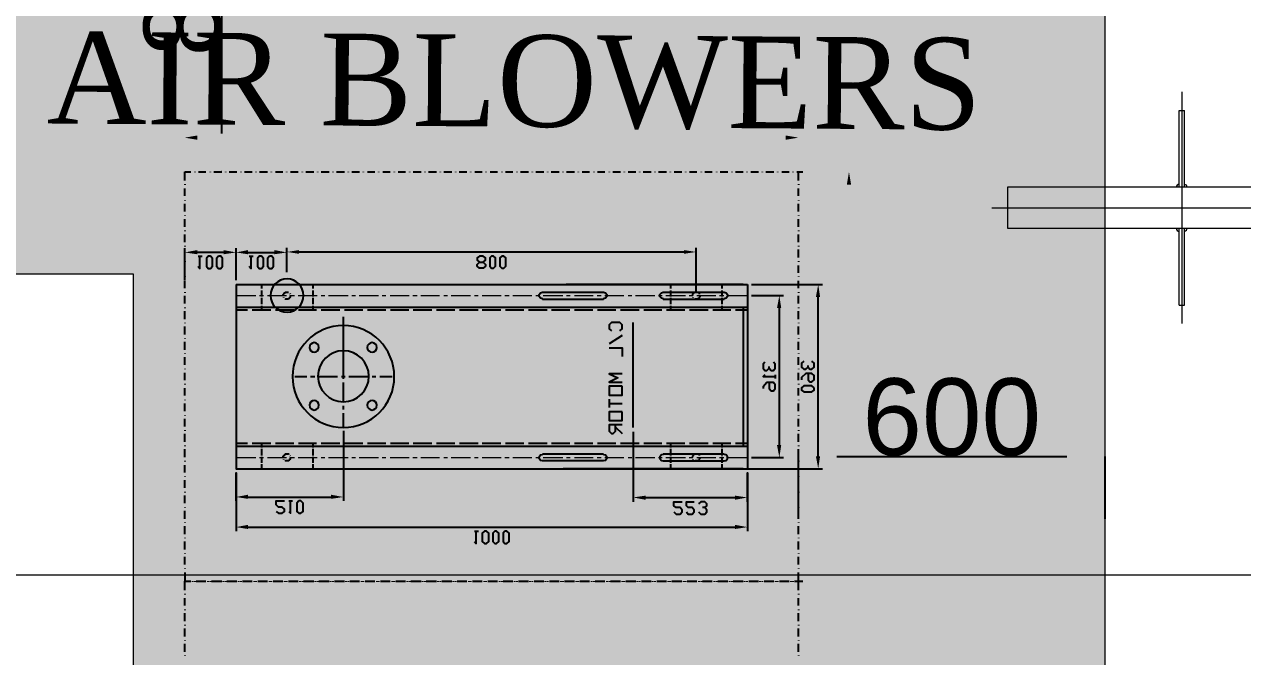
# Model space of a CAD drawing. Header units: millimetres. Extents: x -586673698 to -573385747, y -389867798 to -389752240.
# Drawn here: x -586666092 to -586663710, y -389774578 to -389773343 of the extents above; entities that cross this region are included whole.
import ezdxf

# ---------------------------------------------------------------- set-up
doc = ezdxf.new("R2010")
doc.units = ezdxf.units.MM
doc.header["$LTSCALE"] = 100
doc.linetypes.add('DASHED', pattern=[19.05, 12.7, -6.35])
doc.linetypes.add('HIDDEN2', pattern=[0.1875, 0.125, -0.0625])
doc.layers.add('A-CUT OUT', color=251, linetype='HIDDEN2', lineweight=15)
for name, color, linetype in [('DT-PL-SHAFT', 230, 'Continuous'), ('PDF2_Geometry', 7, 'Continuous'), ('PDF2_Solid Fills', 7, 'Continuous'), ('PS_DIM', 9, 'Continuous')]:
    doc.layers.add(name, color=color, linetype=linetype)
doc.styles.add('3', font='times.ttf')
doc.styles.add('Arial', font='arial.ttf')
doc.dimstyles.new('V Mts', dxfattribs={"dimtxt": 150, "dimasz": 75, "dimexe": 0.1, "dimexo": 0, "dimgap": 0.01, "dimtad": 1, "dimdec": 0, "dimzin": 3, "dimdsep": 46, "dimtxsty": 'Arial', "dimsah": 1, "dimcen": 0.09375, "dimdle": 0.01, "dimclrd": 8, "dimclre": 8, "dimclrt": 256, "dimadec": 0, "dimazin": 0, "dimtfac": 0.7, "dimtdec": 3, "dimtofl": 0, "dimtmove": 2, "dimatfit": 3, "dimfxl": 0, "dimfrac": 1, "dimtolj": 1, "dimtzin": 0, "dimarcsym": 0})

# ---------------------------------------------------------------- blocks, each defined once
blk = doc.blocks.new('DS')
at = {"layer": 'PS_DIM', "color": 30, "lineweight": 20, "true_color": 0xf8991e}
for p, q in [((-10154220.4, -7974183.8), (-10154220.4, -7973731.1)), ((-10154215.4, -7973767.2), (-10154225.4, -7973767.2)), ((-10154225.4, -7973767.2), (-10154225.4, -7973917.4)), ((-10154215.4, -7973767.2), (-10154215.4, -7973917.4)), ((-10154225.4, -7973997.4), (-10154225.4, -7974147.5)), ((-10154215.4, -7973997.4), (-10154215.4, -7974147.5)), ((-10154215.4, -7974147.5), (-10154225.4, -7974147.5))]:
    blk.add_line(p, q, dxfattribs=at)
at = {"layer": 'PS_DIM', "color": 8, "lineweight": 20}
blk.add_line((-10153849, -7973957.4), (-10154656.8, -7973957.4), dxfattribs=at)
at = {"layer": 'PS_DIM', "color": 30, "lineweight": 20, "true_color": 0xf8991e}
for points in [[(-10154597.8, -7974034), (-10154588.4, -7974034), (-10154588.4, -7973880.8), (-10154579.1, -7973880.8), (-10154579.1, -7974034)], [(-10154597.8, -7974034), (-10154597.8, -7973880.8)]]:
    blk.add_lwpolyline(points, dxfattribs=at)
blk.add_lwpolyline([(-10153879.1, -7973997.4), (-10153879.1, -7973917.4), (-10154579.1, -7973917.4), (-10154579.1, -7973997.4)], close=True, dxfattribs=at)
for centre, start, end in [((-10154225.1, -7973917.3), 93.0102, 181.4916), ((-10154214.9, -7973917.3), 358.5084, 95.2992), ((-10154225.1, -7973997.2), 182.0947, 266.9898), ((-10154214.9, -7973997.2), 264.7008, 357.9053)]:
    blk.add_arc(centre, 5.7, start, end, dxfattribs=at)
blk = doc.blocks.new('AFE')
at = {"color": 114, "lineweight": 20, "true_color": 0x139b48, "xscale": -1}
blk.add_blockref('DS', (-11049633.5, 7910296.6, -12), dxfattribs=at)
blk = doc.blocks.new('*D700')
at = {"layer": 'Defpoints', "color": 0, "ltscale": 5, "transparency": 16777216}
for p in [(-927882.8, -80050.4), (-926682.8, -80050.4), (-927882.8, -80117.1)]:
    blk.add_point(p, dxfattribs=at)
at = {"layer": 'DT-PL-SHAFT', "color": 8, "lineweight": -2, "ltscale": 5, "transparency": 16777216}
for p, q in [((-927882.8, -80050.4), (-927882.8, -80117.2)), ((-926682.8, -80050.4), (-926682.8, -80117.2)), ((-927857.8, -80117.1), (-927391.2, -80117.1)), ((-926707.8, -80117.1), (-927174.5, -80117.1))]:
    blk.add_line(p, q, dxfattribs=at)
at = {"layer": 'DT-PL-SHAFT', "color": 8, "ltscale": 5, "transparency": 16777216}
for points in [[(-927857.8, -80112.9), (-927857.8, -80121.3), (-927882.8, -80117.1)], [(-926707.8, -80112.9), (-926707.8, -80121.3), (-926682.8, -80117.1)]]:
    blk.add_solid(points, dxfattribs=at)
at = {"layer": 'DT-PL-SHAFT', "ltscale": 5, "transparency": 16777216, "insert": (-927282.8, -80117.1), "char_height": 75, "attachment_point": 5, "style": 'Arial'}
blk.add_mtext('\\A1;1200', dxfattribs=at)
blk = doc.blocks.new('*D701')
at = {"layer": 'Defpoints', "color": 0, "ltscale": 5, "transparency": 16777216}
for p in [(-926682.8, -78450.4), (-926583.8, -78450.4), (-926682.8, -80050.4)]:
    blk.add_point(p, dxfattribs=at)
at = {"layer": 'DT-PL-SHAFT', "color": 8, "lineweight": -2, "ltscale": 5, "transparency": 16777216}
for p, q in [((-926682.8, -78450.4), (-926583.7, -78450.4)), ((-926583.8, -78475.4), (-926583.8, -79131.6)), ((-926583.8, -80025.4), (-926583.8, -79348.2)), ((-926682.8, -80050.4), (-926583.7, -80050.4))]:
    blk.add_line(p, q, dxfattribs=at)
at = {"layer": 'DT-PL-SHAFT', "color": 8, "ltscale": 5, "transparency": 16777216}
for points in [[(-926587.9, -78475.4), (-926579.6, -78475.4), (-926583.8, -78450.4)], [(-926587.9, -80025.4), (-926579.6, -80025.4), (-926583.8, -80050.4)]]:
    blk.add_solid(points, dxfattribs=at)
at = {"layer": 'DT-PL-SHAFT', "ltscale": 5, "transparency": 16777216, "insert": (-926583.8, -79239.9), "char_height": 75, "attachment_point": 5, "rotation": 90, "style": 'Arial'}
blk.add_mtext('\\A1;1600', dxfattribs=at)
blk = doc.blocks.new('*D798')
at = {"layer": 'Defpoints', "color": 0, "ltscale": 5, "transparency": 16777216}
for p in [(-586665706.2, -389772831.1, 7.1), (-586665706.2, -389772831.1), (-586665706.2, -389773631.1, 0.9)]:
    blk.add_point(p, dxfattribs=at)
at = {"layer": 'DT-PL-SHAFT', "color": 8, "lineweight": -2, "ltscale": 5, "transparency": 16777216}
for p, q in [((-586665706.2, -389772831.1), (-586665706.3, -389772831.1)), ((-586665706.2, -389773556.1), (-586665706.2, -389772906.1)), ((-586665706.2, -389773631.1), (-586665706.3, -389773631.1))]:
    blk.add_line(p, q, dxfattribs=at)
at = {"layer": 'DT-PL-SHAFT', "color": 8, "ltscale": 5, "transparency": 16777216}
for points in [[(-586665718.7, -389772906.1), (-586665693.7, -389772906.1), (-586665706.2, -389772831.1)], [(-586665718.7, -389773556.1), (-586665693.7, -389773556.1), (-586665706.2, -389773631.1)]]:
    blk.add_solid(points, dxfattribs=at)
at = {"layer": 'DT-PL-SHAFT', "lineweight": 13, "ltscale": 5, "transparency": 16777216, "insert": (-586665782.8, -389773231.1), "char_height": 150, "attachment_point": 5, "rotation": 90, "style": 'Arial'}
blk.add_mtext('\\A1;800', dxfattribs=at)
blk = doc.blocks.new('*D799')
at = {"layer": 'Defpoints', "color": 0, "ltscale": 5, "transparency": 16777216}
for p in [(-586663978.6, -389774187.1), (-586664578.6, -389774308.9, 0.9), (-586663978.6, -389774308.9, 10.2)]:
    blk.add_point(p, dxfattribs=at)
at = {"layer": 'DT-PL-SHAFT', "color": 8, "lineweight": -2, "ltscale": 5, "transparency": 16777216}
for p, q in [((-586664578.6, -389774308.9), (-586664578.6, -389774187)), ((-586664503.6, -389774187.1), (-586664053.6, -389774187.1)), ((-586663978.6, -389774308.9), (-586663978.6, -389774187))]:
    blk.add_line(p, q, dxfattribs=at)
at = {"layer": 'DT-PL-SHAFT', "color": 8, "ltscale": 5, "transparency": 16777216}
for points in [[(-586664503.6, -389774174.6), (-586664503.6, -389774199.6), (-586664578.6, -389774187.1)], [(-586664053.6, -389774174.6), (-586664053.6, -389774199.6), (-586663978.6, -389774187.1)]]:
    blk.add_solid(points, dxfattribs=at)
at = {"layer": 'DT-PL-SHAFT', "lineweight": 13, "ltscale": 5, "transparency": 16777216, "insert": (-586664278.6, -389774110.5), "char_height": 150, "attachment_point": 5, "style": 'Arial'}
blk.add_mtext('\\A1;600', dxfattribs=at)
blk = doc.blocks.new('FDHHJJ')
at = {"layer": 'PDF2_Geometry', "lineweight": 25}
for points in [[(-927882.8, -79105.6), (-927882.8, -79104.7)], [(-927882.8, -79112.8), (-927882.8, -79128.2)], [(-926682.8, -79105.6), (-926682.8, -79104.7)], [(-926682.8, -79112.8), (-926682.8, -79128.2)], [(-927882.8, -79135.4), (-927882.8, -79134.5)], [(-926682.8, -79135.4), (-926682.8, -79134.5)], [(-927882.8, -79142.7), (-927882.8, -79158.1)], [(-927882.8, -79165.3), (-927882.8, -79164.4)], [(-926682.8, -79142.7), (-926682.8, -79158.1)], [(-926682.8, -79165.3), (-926682.8, -79164.4)], [(-927882.8, -79172.6), (-927882.8, -79187.9)], [(-926682.8, -79172.6), (-926682.8, -79187.9)], [(-927882.8, -79195.2), (-927882.8, -79194.3)], [(-927882.8, -79203.3), (-927882.8, -79217.8)], [(-926682.8, -79195.2), (-926682.8, -79194.3)], [(-926682.8, -79203.3), (-926682.8, -79217.8)], [(-927882.8, -79225.9), (-927882.8, -79225)], [(-927882.8, -79233.2), (-927882.8, -79250.4)], [(-926682.8, -79225.9), (-926682.8, -79225)], [(-926682.8, -79233.2), (-926682.8, -79250.4)], [(-927882.8, -79267.6), (-927882.8, -79250.4), (-927874.7, -79250.4)], [(-927882.8, -79250.4), (-927871.1, -79250.4)], [(-927867.4, -79250.4), (-927867.4, -79249.5)], [(-927862.9, -79250.4), (-927862.9, -79249.5)], [(-927860.2, -79250.4), (-927844.8, -79250.4)], [(-927855.7, -79250.4), (-927841.2, -79250.4)], [(-927837.6, -79250.4), (-927837.6, -79249.5)], [(-927833.1, -79250.4), (-927833.1, -79249.5)], [(-927830.3, -79250.4), (-927815, -79250.4)], [(-927825.8, -79250.4), (-927810.4, -79250.4)], [(-927807.7, -79250.4), (-927807.7, -79249.5)], [(-927803.2, -79250.4), (-927803.2, -79249.5)], [(-927800.5, -79250.4), (-927785.1, -79250.4)], [(-927795.9, -79250.4), (-927780.6, -79250.4)], [(-927777.9, -79250.4), (-927777.9, -79249.5)], [(-927773.3, -79250.4), (-927773.3, -79249.5)], [(-927769.7, -79250.4), (-927755.2, -79250.4)], [(-927766.1, -79250.4), (-927750.7, -79250.4)], [(-927747.1, -79250.4), (-927747.1, -79249.5)], [(-927743.5, -79250.4), (-927743.5, -79249.5)], [(-927739.8, -79250.4), (-927725.4, -79250.4)], [(-927736.2, -79250.4), (-927720.8, -79250.4)], [(-927717.2, -79250.4), (-927717.2, -79249.5)], [(-927713.6, -79250.4), (-927713.6, -79249.5)], [(-927710, -79250.4), (-927694.6, -79250.4)], [(-927705.5, -79250.4), (-927691, -79250.4)], [(-927687.4, -79250.4), (-927687.4, -79249.5)], [(-927683.7, -79250.4), (-927683.7, -79249.5)], [(-927680.1, -79250.4), (-927664.7, -79250.4)], [(-927675.6, -79250.4), (-927661.1, -79250.4)], [(-927657.5, -79250.4), (-927657.5, -79249.5)], [(-927653, -79250.4), (-927653, -79249.5)], [(-927650.2, -79250.4), (-927634.9, -79250.4)], [(-927645.7, -79250.4), (-927630.3, -79250.4)], [(-927627.6, -79250.4), (-927627.6, -79249.5)], [(-927623.1, -79250.4), (-927623.1, -79249.5)], [(-927620.4, -79250.4), (-927605, -79250.4)], [(-927615.9, -79250.4), (-927600.5, -79250.4)], [(-927597.8, -79250.4), (-927597.8, -79249.5)], [(-927593.2, -79250.4), (-927593.2, -79249.5)], [(-927589.6, -79250.4), (-927575.1, -79250.4)], [(-927586, -79250.4), (-927570.6, -79250.4)], [(-927567.9, -79250.4), (-927567.9, -79249.5)], [(-927563.4, -79250.4), (-927563.4, -79249.5)], [(-927559.8, -79250.4), (-927545.3, -79250.4)], [(-927556.1, -79250.4), (-927540.7, -79250.4)], [(-927537.1, -79250.4), (-927537.1, -79249.5)], [(-927533.5, -79250.4), (-927533.5, -79249.5)], [(-927529.9, -79250.4), (-927515.4, -79250.4)], [(-927525.4, -79250.4), (-927510.9, -79250.4)], [(-927507.3, -79250.4), (-927507.3, -79249.5)], [(-927503.6, -79250.4), (-927503.6, -79249.5)], [(-927500, -79250.4), (-927484.6, -79250.4)], [(-927495.5, -79250.4), (-927481, -79250.4)], [(-927477.4, -79250.4), (-927477.4, -79249.5)], [(-927472.9, -79250.4), (-927472.9, -79249.5)], [(-927470.2, -79250.4), (-927454.8, -79250.4)], [(-927465.6, -79250.4), (-927451.2, -79250.4)], [(-927447.5, -79250.4), (-927447.5, -79249.5)], [(-927443, -79250.4), (-927443, -79249.5)], [(-927440.3, -79250.4), (-927424.9, -79250.4)], [(-927435.8, -79250.4), (-927420.4, -79250.4)], [(-927417.7, -79250.4), (-927417.7, -79249.5)], [(-927413.1, -79250.4), (-927413.1, -79249.5)], [(-927410.4, -79250.4), (-927395, -79250.4)], [(-927405.9, -79250.4), (-927390.5, -79250.4)], [(-927387.8, -79250.4), (-927387.8, -79249.5)], [(-927383.3, -79250.4), (-927383.3, -79249.5)], [(-927379.7, -79250.4), (-927365.2, -79250.4)], [(-927376, -79250.4), (-927360.7, -79250.4)], [(-927357.9, -79250.4), (-927357.9, -79249.5)], [(-927353.4, -79250.4), (-927353.4, -79249.5)], [(-927349.8, -79250.4), (-927335.3, -79250.4)], [(-927346.2, -79250.4), (-927330.8, -79250.4)], [(-927327.2, -79250.4), (-927327.2, -79249.5)], [(-927323.6, -79250.4), (-927323.6, -79249.5)], [(-927319.9, -79250.4), (-927305.5, -79250.4)], [(-927315.4, -79250.4), (-927300.9, -79250.4)], [(-927297.3, -79250.4), (-927297.3, -79249.5)], [(-927293.7, -79250.4), (-927293.7, -79249.5)], [(-927290.1, -79250.4), (-927274.7, -79250.4)], [(-927285.5, -79250.4), (-927271.1, -79250.4)], [(-927267.4, -79250.4), (-927267.4, -79249.5)], [(-927262.9, -79250.4), (-927262.9, -79249.5)], [(-927260.2, -79250.4), (-927244.8, -79250.4)], [(-927255.7, -79250.4), (-927241.2, -79250.4)], [(-927237.6, -79250.4), (-927237.6, -79249.5)], [(-927233.1, -79250.4), (-927233.1, -79249.5)], [(-927230.3, -79250.4), (-927215, -79250.4)], [(-927225.8, -79250.4), (-927210.4, -79250.4)], [(-927207.7, -79250.4), (-927207.7, -79249.5)], [(-927203.2, -79250.4), (-927203.2, -79249.5)], [(-927199.6, -79250.4), (-927185.1, -79250.4)], [(-927195.9, -79250.4), (-927180.6, -79250.4)], [(-927177.8, -79250.4), (-927177.8, -79249.5)], [(-927173.3, -79250.4), (-927173.3, -79249.5)], [(-927169.7, -79250.4), (-927155.2, -79250.4)], [(-927166.1, -79250.4), (-927150.7, -79250.4)], [(-927147.1, -79250.4), (-927147.1, -79249.5)], [(-927143.5, -79250.4), (-927143.5, -79249.5)], [(-927139.8, -79250.4), (-927125.4, -79250.4)], [(-927136.2, -79250.4), (-927120.8, -79250.4)], [(-927117.2, -79250.4), (-927117.2, -79249.5)], [(-927113.6, -79250.4), (-927113.6, -79249.5)], [(-927110, -79250.4), (-927094.6, -79250.4)], [(-927105.4, -79250.4), (-927091, -79250.4)], [(-927087.4, -79250.4), (-927087.4, -79249.5)], [(-927082.8, -79250.4), (-927082.8, -79249.5)], [(-927080.1, -79250.4), (-927064.7, -79250.4)], [(-927075.6, -79250.4), (-927061.1, -79250.4)], [(-927057.5, -79250.4), (-927057.5, -79249.5)], [(-927053, -79250.4), (-927053, -79249.5)], [(-927050.2, -79250.4), (-927034.9, -79250.4)], [(-927045.7, -79250.4), (-927030.3, -79250.4)], [(-927027.6, -79250.4), (-927027.6, -79249.5)], [(-927023.1, -79250.4), (-927023.1, -79249.5)], [(-927020.4, -79250.4), (-927005, -79250.4)], [(-927015.9, -79250.4), (-927000.5, -79250.4)], [(-926997.8, -79250.4), (-926997.8, -79249.5)], [(-926993.2, -79250.4), (-926993.2, -79249.5)], [(-926989.6, -79250.4), (-926975.1, -79250.4)], [(-926986, -79250.4), (-926970.6, -79250.4)], [(-926967.9, -79250.4), (-926967.9, -79249.5)], [(-926963.4, -79250.4), (-926963.4, -79249.5)], [(-926959.7, -79250.4), (-926945.3, -79250.4)], [(-926956.1, -79250.4), (-926940.7, -79250.4)], [(-926937.1, -79250.4), (-926937.1, -79249.5)], [(-926933.5, -79250.4), (-926933.5, -79249.5)], [(-926929.9, -79250.4), (-926915.4, -79250.4)], [(-926925.4, -79250.4), (-926910.9, -79250.4)], [(-926907.3, -79250.4), (-926907.3, -79249.5)], [(-926903.6, -79250.4), (-926903.6, -79249.5)], [(-926900, -79250.4), (-926884.6, -79250.4)], [(-926895.5, -79250.4), (-926881, -79250.4)], [(-926877.4, -79250.4), (-926877.4, -79249.5)], [(-926872.9, -79250.4), (-926872.9, -79249.5)], [(-926870.2, -79250.4), (-926854.8, -79250.4)], [(-926865.6, -79250.4), (-926851.2, -79250.4)], [(-926847.5, -79250.4), (-926847.5, -79249.5)], [(-926843, -79250.4), (-926843, -79249.5)], [(-926840.3, -79250.4), (-926824.9, -79250.4)], [(-926835.8, -79250.4), (-926820.4, -79250.4)], [(-926817.7, -79250.4), (-926817.7, -79249.5)], [(-926813.1, -79250.4), (-926813.1, -79249.5)], [(-926810.4, -79250.4), (-926795, -79250.4)], [(-926805.9, -79250.4), (-926790.5, -79250.4)], [(-926787.8, -79250.4), (-926787.8, -79249.5)], [(-926783.3, -79250.4), (-926783.3, -79249.5)], [(-926779.7, -79250.4), (-926765.2, -79250.4)], [(-926776, -79250.4), (-926760.7, -79250.4)], [(-926757.9, -79250.4), (-926757.9, -79249.5)], [(-926753.4, -79250.4), (-926753.4, -79249.5)], [(-926749.8, -79250.4), (-926735.3, -79250.4)], [(-926746.2, -79250.4), (-926730.8, -79250.4)], [(-926727.2, -79250.4), (-926727.2, -79249.5)], [(-926723.5, -79250.4), (-926723.5, -79249.5)], [(-926719.9, -79250.4), (-926705.4, -79250.4)], [(-926715.4, -79250.4), (-926700.9, -79250.4)], [(-926697.3, -79250.4), (-926697.3, -79249.5)], [(-926693.7, -79250.4), (-926693.7, -79249.5)], [(-926690.1, -79250.4), (-926682.8, -79250.4), (-926682.8, -79267.6)], [(-926685.5, -79250.4), (-926673.8, -79250.4)], [(-927882.8, -79275.7), (-927882.8, -79274.8)], [(-927882.8, -79283), (-927882.8, -79298.3)], [(-926682.8, -79275.7), (-926682.8, -79274.8)], [(-926682.8, -79283), (-926682.8, -79298.3)], [(-927882.8, -79305.6), (-927882.8, -79304.7)], [(-926682.8, -79305.6), (-926682.8, -79304.7)], [(-927882.8, -79312.8), (-927882.8, -79328.2)], [(-927316.3, -79328.2), (-927312.7, -79324.6), (-927312.7, -79348.1)], [(-926682.8, -79312.8), (-926682.8, -79328.2)], [(-927882.8, -79335.4), (-927882.8, -79334.5)], [(-927882.8, -79342.7), (-927882.8, -79358.1)], [(-927782.4, -79407.8), (-927782.4, -79462.1), (-927782.4, -79348.1)], [(-927316.3, -79348.1), (-927308.2, -79348.1)], [(-926782.4, -79406), (-926782.4, -79462.1), (-926782.4, -79348.1)], [(-926682.8, -79335.4), (-926682.8, -79334.5)], [(-926682.8, -79342.7), (-926682.8, -79358.1)], [(-927882.8, -79365.3), (-927882.8, -79364.4)], [(-927882.8, -79372.6), (-927882.8, -79387.9)], [(-927758.8, -79356.3), (-926806.8, -79356.3)], [(-926682.8, -79365.3), (-926682.8, -79364.4)], [(-926682.8, -79372.6), (-926682.8, -79387.9)], [(-927882.8, -79395.2), (-927882.8, -79394.3)], [(-927882.8, -79403.3), (-927882.8, -79417.8)], [(-927703.6, -79387), (-927699.1, -79383.4), (-927691.9, -79383.4), (-927687.4, -79387), (-927687.4, -79391.6), (-927691.9, -79395.2), (-927699.1, -79395.2), (-927703.6, -79399.7), (-927703.6, -79407.8), (-927687.4, -79407.8)], [(-927679.2, -79387), (-927675.6, -79383.4), (-927675.6, -79407.8)], [(-926926.3, -79386.1), (-926921.7, -79381.6), (-926913.6, -79381.6), (-926910, -79386.1), (-926910, -79389.7), (-926913.6, -79394.3), (-926921.7, -79394.3), (-926926.3, -79397.9), (-926926.3, -79406), (-926910, -79406)], [(-926901.8, -79386.1), (-926898.2, -79381.6), (-926890.1, -79381.6), (-926886.4, -79386.1), (-926886.4, -79389.7), (-926890.1, -79394.3), (-926898.2, -79394.3), (-926901.8, -79397.9), (-926901.8, -79406), (-926886.4, -79406)], [(-926878.3, -79386.1), (-926873.8, -79381.6), (-926865.6, -79381.6), (-926862, -79386.1), (-926862, -79389.7), (-926865.6, -79394.3), (-926870.2, -79394.3)], [(-926865.6, -79394.3), (-926862, -79397.9), (-926862, -79401.5), (-926865.6, -79406), (-926873.8, -79406), (-926878.3, -79401.5)], [(-926682.8, -79395.2), (-926682.8, -79394.3)], [(-926682.8, -79403.3), (-926682.8, -79417.8)], [(-927882.8, -79425), (-927882.8, -79424.1)], [(-927758.8, -79415.1), (-927596.9, -79415.1)], [(-927679.2, -79407.8), (-927672, -79407.8)], [(-927572.4, -79544.5), (-927572.4, -79407.8)], [(-927005.9, -79542.7), (-927005.9, -79406)], [(-926981.5, -79414.2), (-926806.8, -79414.2)], [(-926682.8, -79425), (-926682.8, -79424.1)], [(-927882.8, -79433.2), (-927882.8, -79447.7)], [(-926682.8, -79433.2), (-926682.8, -79447.7)], [(-927882.8, -79455.8), (-927882.8, -79454.9)], [(-927882.8, -79463.1), (-927882.8, -79477.5)], [(-927782.4, -79830.5), (-927782.4, -79470.3), (-926782.4, -79470.3)], [(-927782.4, -79470.3), (-927572.4, -79470.3)], [(-927732.6, -79479.3), (-927732.6, -79470.3)], [(-927632.1, -79479.3), (-927632.1, -79470.3)], [(-926790.5, -79470.3), (-927142.6, -79470.3)], [(-926932.6, -79479.3), (-926932.6, -79470.3)], [(-926832.1, -79479.3), (-926832.1, -79470.3)], [(-926782.4, -79830.5), (-926782.4, -79470.3)], [(-926782.4, -79830.5), (-926782.4, -79470.3)], [(-926782.4, -79470.3), (-926635.8, -79470.3)], [(-926682.8, -79455.8), (-926682.8, -79454.9)], [(-926682.8, -79463.1), (-926682.8, -79477.5)], [(-927882.8, -79485.7), (-927882.8, -79484.8)], [(-927882.8, -79492.9), (-927882.8, -79508.3)], [(-927732.6, -79493.8), (-927732.6, -79482.1)], [(-927732.6, -79509.2), (-927732.6, -79496.5)], [(-927690.1, -79492.9), (-927690.1, -79494.7), (-927689.2, -79495.6), (-927688.3, -79496.5), (-927687.4, -79497.4), (-927686.4, -79498.3), (-927685.5, -79499.3), (-927683.7, -79499.3), (-927682.8, -79499.3), (-927681, -79499.3), (-927680.1, -79499.3), (-927680.1, -79498.3)], [(-927689.2, -79488.4), (-927689.2, -79489.3)], [(-927675.6, -79492), (-927676.5, -79491.1), (-927676.5, -79490.2), (-927677.4, -79488.4), (-927678.3, -79487.5), (-927679.2, -79486.6), (-927680.1, -79485.7), (-927681, -79485.7), (-927682.8, -79485.7), (-927683.7, -79485.7), (-927685.5, -79485.7), (-927686.4, -79486.6)], [(-927677.4, -79496.5), (-927676.5, -79495.6)], [(-927632.1, -79493.8), (-927632.1, -79482.1)], [(-927632.1, -79509.2), (-927632.1, -79496.5)], [(-927063.8, -79498.3), (-927060.2, -79497.4), (-927057.5, -79493.8), (-927057.5, -79490.2), (-927060.2, -79486.6), (-927063.8, -79485.7), (-927183.3, -79485.7), (-927186.9, -79486.6), (-927189.6, -79490.2), (-927189.6, -79493.8), (-927186.9, -79497.4), (-927183.3, -79498.3)], [(-926947.1, -79498.3), (-926950.7, -79497.4), (-926953.4, -79493.8), (-926953.4, -79490.2), (-926950.7, -79486.6), (-926947.1, -79485.7), (-926827.6, -79485.7), (-926824, -79486.6), (-926821.3, -79490.2), (-926821.3, -79493.8), (-926824, -79497.4), (-926827.6, -79498.3)], [(-926932.6, -79493.8), (-926932.6, -79482.1)], [(-926932.6, -79509.2), (-926932.6, -79496.5)], [(-926889.2, -79492.9), (-926889.2, -79494.7), (-926889.2, -79495.6), (-926888.3, -79496.5), (-926887.3, -79497.4), (-926886.4, -79498.3), (-926884.6, -79499.3), (-926883.7, -79499.3), (-926881.9, -79499.3), (-926881, -79499.3), (-926879.2, -79499.3), (-926879.2, -79498.3)], [(-926888.3, -79488.4), (-926888.3, -79489.3)], [(-926875.6, -79492), (-926875.6, -79491.1), (-926875.6, -79490.2), (-926876.5, -79488.4), (-926877.4, -79487.5), (-926878.3, -79486.6), (-926879.2, -79485.7), (-926881, -79485.7), (-926881.9, -79485.7), (-926883.7, -79485.7), (-926884.6, -79485.7), (-926885.5, -79486.6)], [(-926876.5, -79496.5), (-926876.5, -79495.6)], [(-926832.1, -79493.8), (-926832.1, -79482.1)], [(-926832.1, -79509.2), (-926832.1, -79496.5)], [(-926774.2, -79492), (-926711.8, -79492)], [(-926682.8, -79485.7), (-926682.8, -79484.8)], [(-926682.8, -79492.9), (-926682.8, -79508.3)], [(-926643.9, -79494.7), (-926643.9, -79806)], [(-927882.8, -79515.5), (-927882.8, -79514.6)], [(-927782.4, -79514.6), (-927772.4, -79514.6)], [(-927782.4, -79520.1), (-927759.8, -79520.1)], [(-927776.9, -79514.6), (-926782.4, -79514.6)], [(-927750.7, -79520.1), (-927714.5, -79520.1)], [(-927732.6, -79520.1), (-927732.6, -79511.9)], [(-927705.5, -79520.1), (-927669.3, -79520.1)], [(-927660.2, -79520.1), (-927624.9, -79520.1)], [(-927632.1, -79520.1), (-927632.1, -79511.9)], [(-927615.9, -79520.1), (-927579.7, -79520.1)], [(-927570.6, -79520.1), (-927534.4, -79520.1)], [(-927525.4, -79520.1), (-927489.2, -79520.1)], [(-927480.1, -79520.1), (-927444.8, -79520.1)], [(-927435.8, -79520.1), (-927399.6, -79520.1)], [(-927390.5, -79520.1), (-927354.3, -79520.1)], [(-927345.3, -79520.1), (-927309.1, -79520.1)], [(-927300.9, -79520.1), (-927264.7, -79520.1)], [(-927255.7, -79520.1), (-927219.5, -79520.1)], [(-927210.4, -79520.1), (-927174.2, -79520.1)], [(-927183.3, -79499.3), (-927063.8, -79499.3)], [(-927165.2, -79520.1), (-927129.9, -79520.1)], [(-927120.8, -79520.1), (-927084.6, -79520.1)], [(-927075.6, -79520.1), (-927039.4, -79520.1)], [(-927030.3, -79520.1), (-926994.1, -79520.1)], [(-926985.1, -79520.1), (-926949.8, -79520.1)], [(-926947.1, -79499.3), (-926827.6, -79499.3)], [(-926940.7, -79520.1), (-926904.5, -79520.1)], [(-926932.6, -79520.1), (-926932.6, -79511.9)], [(-926895.5, -79520.1), (-926859.3, -79520.1)], [(-926850.2, -79520.1), (-926815, -79520.1)], [(-926832.1, -79520.1), (-926832.1, -79511.9)], [(-926805.9, -79520.1), (-926782.4, -79520.1)], [(-926790.5, -79786.1), (-926790.5, -79514.6)], [(-926719.9, -79516.4), (-926719.9, -79784.3)], [(-926682.8, -79515.5), (-926682.8, -79514.6)], [(-927882.8, -79522.8), (-927882.8, -79538.2)], [(-927882.8, -79545.4), (-927882.8, -79544.5)], [(-927027.6, -79556.3), (-927053, -79556.3), (-927053, -79543.6), (-927048.4, -79539.1), (-927044.8, -79539.1), (-927040.3, -79543.6), (-927040.3, -79556.3)], [(-927040.3, -79551.7), (-927027.6, -79539.1)], [(-926682.8, -79522.8), (-926682.8, -79538.2)], [(-926682.8, -79545.4), (-926682.8, -79544.5)], [(-927882.8, -79552.6), (-927882.8, -79568)], [(-927572.4, -79552.6), (-927572.4, -79578.9)], [(-927005.9, -79550.8), (-927005.9, -79756.3)], [(-926682.8, -79552.6), (-926682.8, -79568)], [(-927882.8, -79575.3), (-927882.8, -79574.4)], [(-927882.8, -79582.5), (-927882.8, -79597.9)], [(-927572.4, -79586.1), (-927572.4, -79593.4)], [(-927053, -79606), (-927053, -79589.7)], [(-926682.8, -79575.3), (-926682.8, -79574.4)], [(-926682.8, -79582.5), (-926682.8, -79597.9)], [(-927882.8, -79605.1), (-927882.8, -79604.2)], [(-927882.8, -79613.3), (-927882.8, -79627.8)], [(-927572.4, -79601.5), (-927572.4, -79638.6)], [(-927053, -79597.9), (-927027.6, -79597.9)], [(-926682.8, -79605.1), (-926682.8, -79604.2)], [(-926682.8, -79613.3), (-926682.8, -79627.8)], [(-927882.8, -79635.9), (-927882.8, -79635)], [(-927027.6, -79655.8), (-927053, -79655.8), (-927035.8, -79647.7), (-927053, -79639.5), (-927027.6, -79639.5)], [(-926739.8, -79638.6), (-926739.8, -79626.9), (-926736.2, -79622.3), (-926731.7, -79622.3), (-926728.1, -79626.9), (-926728.1, -79634.1), (-926731.7, -79638.6), (-926744.4, -79638.6), (-926751.6, -79630.5), (-926751.6, -79626.9)], [(-926682.8, -79635.9), (-926682.8, -79635)], [(-926663.8, -79656.7), (-926663.8, -79644), (-926660.2, -79640.4), (-926656.6, -79640.4), (-926652.1, -79644), (-926652.1, -79652.2), (-926656.6, -79656.7), (-926668.3, -79656.7), (-926676.5, -79648.6), (-926676.5, -79644)], [(-927882.8, -79643.1), (-927882.8, -79657.6)], [(-927882.8, -79665.8), (-927882.8, -79664.9)], [(-927667.4, -79650.4), (-927643.9, -79650.4)], [(-927636.7, -79650.4), (-927628.5, -79650.4)], [(-927621.3, -79650.4), (-927584.2, -79650.4)], [(-927576, -79650.4), (-927568.8, -79650.4)], [(-927572.4, -79645.9), (-927572.4, -79654)], [(-927572.4, -79651.3), (-927572.4, -79767.1)], [(-927572.4, -79661.2), (-927572.4, -79698.3)], [(-927561.6, -79650.4), (-927523.6, -79650.4)], [(-927516.3, -79650.4), (-927509.1, -79650.4)], [(-927500.9, -79650.4), (-927477.4, -79650.4)], [(-926748, -79654), (-926751.6, -79650.4), (-926728.1, -79650.4)], [(-926748, -79678.4), (-926751.6, -79674.8), (-926751.6, -79666.7), (-926748, -79662.1), (-926744.4, -79662.1), (-926739.8, -79666.7), (-926739.8, -79670.3)], [(-926739.8, -79666.7), (-926736.2, -79662.1), (-926731.7, -79662.1), (-926728.1, -79666.7), (-926728.1, -79674.8), (-926731.7, -79678.4)], [(-926728.1, -79654), (-926728.1, -79646.8)], [(-926682.8, -79643.1), (-926682.8, -79657.6)], [(-926682.8, -79665.8), (-926682.8, -79664.9)], [(-926672, -79680.2), (-926676.5, -79676.6), (-926676.5, -79668.5), (-926672, -79664.9), (-926668.3, -79664.9), (-926663.8, -79668.5), (-926663.8, -79672.1)], [(-926663.8, -79668.5), (-926660.2, -79664.9), (-926656.6, -79664.9), (-926652.1, -79668.5), (-926652.1, -79676.6), (-926656.6, -79680.2)], [(-927882.8, -79673), (-927882.8, -79688.4)], [(-927053, -79706.5), (-927027.6, -79706.5), (-927027.6, -79689.3)], [(-926682.8, -79673), (-926682.8, -79688.4)], [(-927882.8, -79695.6), (-927882.8, -79694.7)], [(-927882.8, -79702.9), (-927882.8, -79718.3)], [(-927572.4, -79706.5), (-927572.4, -79713.7)], [(-926682.8, -79695.6), (-926682.8, -79694.7)], [(-926682.8, -79702.9), (-926682.8, -79718.3)], [(-927882.8, -79725.5), (-927882.8, -79724.6)], [(-927882.8, -79732.7), (-927882.8, -79748.1)], [(-927572.4, -79721), (-927572.4, -79747.2)], [(-927027.6, -79730.9), (-927053, -79714.6)], [(-926682.8, -79725.5), (-926682.8, -79724.6)], [(-926682.8, -79732.7), (-926682.8, -79748.1)], [(-927882.8, -79755.4), (-927882.8, -79754.5)], [(-927032.1, -79740), (-927027.6, -79743.6), (-927027.6, -79751.7), (-927032.1, -79756.3), (-927048.4, -79756.3), (-927053, -79751.7), (-927053, -79743.6), (-927048.4, -79740)], [(-926682.8, -79755.4), (-926682.8, -79754.5)], [(-927882.8, -79762.6), (-927882.8, -79778)], [(-927882.8, -79785.2), (-927882.8, -79784.3)], [(-927782.4, -79780.7), (-927759.8, -79780.7)], [(-927750.7, -79780.7), (-927714.5, -79780.7)], [(-927732.6, -79788.8), (-927732.6, -79780.7)], [(-927705.5, -79780.7), (-927669.3, -79780.7)], [(-927660.2, -79780.7), (-927624.9, -79780.7)], [(-927632.1, -79788.8), (-927632.1, -79780.7)], [(-927615.9, -79780.7), (-927579.7, -79780.7)], [(-927570.6, -79780.7), (-927534.4, -79780.7)], [(-927525.4, -79780.7), (-927489.2, -79780.7)], [(-927480.1, -79780.7), (-927444.8, -79780.7)], [(-927435.8, -79780.7), (-927399.6, -79780.7)], [(-927390.5, -79780.7), (-927354.3, -79780.7)], [(-927345.3, -79780.7), (-927309.1, -79780.7)], [(-927300.9, -79780.7), (-927264.7, -79780.7)], [(-927255.7, -79780.7), (-927219.5, -79780.7)], [(-927210.4, -79780.7), (-927174.2, -79780.7)], [(-927165.2, -79780.7), (-927129.9, -79780.7)], [(-927120.8, -79780.7), (-927084.6, -79780.7)], [(-927075.6, -79780.7), (-927039.4, -79780.7)], [(-927030.3, -79780.7), (-926994.1, -79780.7)], [(-926985.1, -79780.7), (-926949.8, -79780.7)], [(-926940.7, -79780.7), (-926904.5, -79780.7)], [(-926932.6, -79788.8), (-926932.6, -79780.7)], [(-926895.5, -79780.7), (-926859.3, -79780.7)], [(-926850.2, -79780.7), (-926815, -79780.7)], [(-926832.1, -79788.8), (-926832.1, -79780.7)], [(-926805.9, -79780.7), (-926782.4, -79780.7)], [(-926682.8, -79762.6), (-926682.8, -79778)], [(-926682.8, -79785.2), (-926682.8, -79784.3)], [(-927882.8, -79793.4), (-927882.8, -79807.8)], [(-927782.4, -79786.1), (-926782.4, -79786.1)], [(-927732.6, -79804.2), (-927732.6, -79791.6)], [(-927732.6, -79818.7), (-927732.6, -79806.9)], [(-927689.2, -79804.2), (-927689.2, -79805.1)], [(-927675.6, -79808.8), (-927676.5, -79806.9), (-927676.5, -79806), (-927677.4, -79805.1), (-927678.3, -79803.3), (-927679.2, -79802.4), (-927680.1, -79802.4), (-927681, -79801.5), (-927682.8, -79801.5), (-927683.7, -79801.5), (-927685.5, -79801.5), (-927686.4, -79802.4)], [(-927632.1, -79804.2), (-927632.1, -79791.6)], [(-927632.1, -79818.7), (-927632.1, -79806.9)], [(-927183.3, -79802.4), (-927186.9, -79803.3), (-927189.6, -79806.9), (-927189.6, -79810.6), (-927186.9, -79814.2), (-927183.3, -79815.1), (-927063.8, -79815.1), (-927060.2, -79814.2), (-927057.5, -79810.6), (-927057.5, -79806.9), (-927060.2, -79803.3), (-927063.8, -79802.4)], [(-927183.3, -79801.5), (-927063.8, -79801.5)], [(-926947.1, -79802.4), (-926950.7, -79803.3), (-926953.4, -79806.9), (-926953.4, -79810.6), (-926950.7, -79814.2), (-926947.1, -79815.1)], [(-926947.1, -79801.5), (-926827.6, -79801.5)], [(-926932.6, -79804.2), (-926932.6, -79791.6)], [(-926932.6, -79818.7), (-926932.6, -79806.9)], [(-926927.2, -79801.5), (-926827.6, -79801.5)], [(-926927.2, -79815.1), (-926827.6, -79815.1), (-926824, -79814.2), (-926821.3, -79810.6), (-926821.3, -79806.9), (-926824, -79803.3), (-926827.6, -79802.4)], [(-926888.3, -79804.2), (-926888.3, -79805.1)], [(-926875.6, -79808.8), (-926875.6, -79806.9), (-926875.6, -79806), (-926876.5, -79805.1), (-926877.4, -79803.3), (-926878.3, -79802.4), (-926879.2, -79802.4), (-926881, -79801.5), (-926881.9, -79801.5), (-926883.7, -79801.5), (-926884.6, -79801.5), (-926885.5, -79802.4)], [(-926832.1, -79804.2), (-926832.1, -79791.6)], [(-926832.1, -79818.7), (-926832.1, -79806.9)], [(-926682.8, -79793.4), (-926682.8, -79807.8)], [(-927882.8, -79815.1), (-927882.8, -79814.2)], [(-927882.8, -79823.2), (-927882.8, -79837.7)], [(-927782.4, -79830.5), (-926782.4, -79830.5)], [(-927732.6, -79830.5), (-927732.6, -79822.3)], [(-927690.1, -79808.8), (-927690.1, -79810.6), (-927689.2, -79811.5), (-927688.3, -79812.4), (-927687.4, -79814.2), (-927686.4, -79814.2), (-927685.5, -79815.1), (-927683.7, -79815.1), (-927682.8, -79815.1), (-927681, -79815.1), (-927680.1, -79815.1)], [(-927677.4, -79812.4), (-927676.5, -79811.5)], [(-927632.1, -79830.5), (-927632.1, -79822.3)], [(-926790.5, -79830.5), (-927137.1, -79830.5)], [(-926947.1, -79815.1), (-926827.6, -79815.1)], [(-926932.6, -79830.5), (-926932.6, -79822.3)], [(-926889.2, -79808.8), (-926889.2, -79810.6), (-926889.2, -79811.5), (-926888.3, -79812.4), (-926887.3, -79814.2), (-926886.4, -79814.2), (-926884.6, -79815.1), (-926883.7, -79815.1), (-926881.9, -79815.1), (-926881, -79815.1), (-926879.2, -79815.1)], [(-926882.8, -79816.9), (-926882.8, -79902)], [(-926876.5, -79812.4), (-926876.5, -79811.5)], [(-926832.1, -79830.5), (-926832.1, -79822.3)], [(-926774.2, -79808.8), (-926711.8, -79808.8)], [(-926774.2, -79830.5), (-926635.8, -79830.5)], [(-926682.8, -79815.1), (-926682.8, -79814.2)], [(-926682.8, -79823.2), (-926682.8, -79837.7)], [(-927882.8, -79838.6), (-927882.8, -79901.1)], [(-927882.8, -79845.9), (-927882.8, -79845)], [(-927882.8, -79853.1), (-927882.8, -79867.6)], [(-927782.4, -79838.6), (-927782.4, -79901.1)], [(-927782.4, -79838.6), (-927782.4, -79901.1)], [(-927682.8, -79854), (-927682.8, -79901.1)], [(-926682.8, -79845.9), (-926682.8, -79845)], [(-926682.8, -79853.1), (-926682.8, -79867.6)], [(-927882.8, -79875.7), (-927882.8, -79874.8)], [(-927856.6, -79865.8), (-927853, -79861.2), (-927853, -79885.7)], [(-927757, -79865.8), (-927752.5, -79861.2), (-927752.5, -79885.7)], [(-927682.8, -79862.1), (-927682.8, -79902)], [(-927306.4, -79885.7), (-927310.9, -79882.1), (-927310.9, -79877.5), (-927306.4, -79873.9), (-927299.1, -79873.9), (-927294.6, -79869.4), (-927294.6, -79865.8), (-927299.1, -79862.1), (-927306.4, -79862.1), (-927310.9, -79865.8), (-927310.9, -79869.4), (-927306.4, -79873.9)], [(-927299.1, -79873.9), (-927294.6, -79877.5), (-927294.6, -79882.1), (-927299.1, -79885.7), (-927306.4, -79885.7)], [(-926682.8, -79875.7), (-926682.8, -79874.8)], [(-927882.8, -79883), (-927882.8, -79898.3)], [(-927806.8, -79892.9), (-927858.4, -79892.9)], [(-927856.6, -79885.7), (-927848.4, -79885.7)], [(-927758.8, -79892.9), (-927707.3, -79892.9)], [(-927757, -79885.7), (-927748.9, -79885.7)], [(-927659.3, -79893.8), (-926906.4, -79893.8)], [(-926682.8, -79883), (-926682.8, -79898.3)], [(-927882.8, -79905.6), (-927882.8, -79904.7)], [(-927882.8, -79912.8), (-927882.8, -79928.2)], [(-926682.8, -79905.6), (-926682.8, -79904.7)], [(-926682.8, -79912.8), (-926682.8, -79928.2)], [(-927882.8, -79935.5), (-927882.8, -79934.5)], [(-927882.8, -79942.7), (-927882.8, -79958.1)], [(-926682.8, -79935.5), (-926682.8, -79934.5)], [(-926682.8, -79942.7), (-926682.8, -79958.1)], [(-927882.8, -79965.3), (-927882.8, -79964.4)], [(-927882.8, -79972.6), (-927882.8, -79987.9)], [(-926682.8, -79965.3), (-926682.8, -79964.4)], [(-926682.8, -79972.6), (-926682.8, -79987.9)], [(-927882.8, -79995.2), (-927882.8, -79994.3)], [(-926682.8, -79995.2), (-926682.8, -79994.3)], [(-927882.8, -80003.3), (-927882.8, -80017.8)], [(-926682.8, -80003.3), (-926682.8, -80017.8)], [(-927882.8, -80025.9), (-927882.8, -80025)], [(-927882.8, -80033.2), (-927882.8, -80050.4)], [(-926682.8, -80025.9), (-926682.8, -80025)], [(-926682.8, -80033.2), (-926682.8, -80050.4)], [(-927882.8, -80050.4), (-927871.1, -80050.4)], [(-927862.9, -80050.4), (-927862.9, -80049.5)], [(-927855.7, -80050.4), (-927841.2, -80050.4)], [(-927833.1, -80050.4), (-927833.1, -80049.5)], [(-927825.8, -80050.4), (-927810.4, -80050.4)], [(-927803.2, -80050.4), (-927803.2, -80049.5)], [(-927795.9, -80050.4), (-927780.6, -80050.4)], [(-927773.3, -80050.4), (-927773.3, -80049.5)], [(-927766.1, -80050.4), (-927750.7, -80050.4)], [(-927743.5, -80050.4), (-927743.5, -80049.5)], [(-927736.2, -80050.4), (-927720.8, -80050.4)], [(-927713.6, -80050.4), (-927713.6, -80049.5)], [(-927705.5, -80050.4), (-927691, -80050.4)], [(-927683.7, -80050.4), (-927683.7, -80049.5)], [(-927675.6, -80050.4), (-927661.1, -80050.4)], [(-927653, -80050.4), (-927653, -80049.5)], [(-927645.7, -80050.4), (-927630.3, -80050.4)], [(-927623.1, -80050.4), (-927623.1, -80049.5)], [(-927615.9, -80050.4), (-927600.5, -80050.4)], [(-927593.2, -80050.4), (-927593.2, -80049.5)], [(-927586, -80050.4), (-927570.6, -80050.4)], [(-927563.4, -80050.4), (-927563.4, -80049.5)], [(-927556.1, -80050.4), (-927540.7, -80050.4)], [(-927533.5, -80050.4), (-927533.5, -80049.5)], [(-927525.4, -80050.4), (-927510.9, -80050.4)], [(-927503.6, -80050.4), (-927503.6, -80049.5)], [(-927495.5, -80050.4), (-927481, -80050.4)], [(-927472.9, -80050.4), (-927472.9, -80049.5)], [(-927465.6, -80050.4), (-927451.2, -80050.4)], [(-927443, -80050.4), (-927443, -80049.5)], [(-927435.8, -80050.4), (-927420.4, -80050.4)], [(-927413.1, -80050.4), (-927413.1, -80049.5)], [(-927405.9, -80050.4), (-927390.5, -80050.4)], [(-927383.3, -80050.4), (-927383.3, -80049.5)], [(-927376, -80050.4), (-927360.7, -80050.4)], [(-927353.4, -80050.4), (-927353.4, -80049.5)], [(-927346.2, -80050.4), (-927330.8, -80050.4)], [(-927323.6, -80050.4), (-927323.6, -80049.5)], [(-927315.4, -80050.4), (-927300.9, -80050.4)], [(-927293.7, -80050.4), (-927293.7, -80049.5)], [(-927285.5, -80050.4), (-927271.1, -80050.4)], [(-927262.9, -80050.4), (-927262.9, -80049.5)], [(-927255.7, -80050.4), (-927241.2, -80050.4)], [(-927233.1, -80050.4), (-927233.1, -80049.5)], [(-927225.8, -80050.4), (-927210.4, -80050.4)], [(-927203.2, -80050.4), (-927203.2, -80049.5)], [(-927195.9, -80050.4), (-927180.6, -80050.4)], [(-927173.3, -80050.4), (-927173.3, -80049.5)], [(-927166.1, -80050.4), (-927150.7, -80050.4)], [(-927143.5, -80050.4), (-927143.5, -80049.5)], [(-927136.2, -80050.4), (-927120.8, -80050.4)], [(-927113.6, -80050.4), (-927113.6, -80049.5)], [(-927105.4, -80050.4), (-927091, -80050.4)], [(-927082.8, -80050.4), (-927082.8, -80049.5)], [(-927075.6, -80050.4), (-927061.1, -80050.4)], [(-927053, -80050.4), (-927053, -80049.5)], [(-927045.7, -80050.4), (-927030.3, -80050.4)], [(-927023.1, -80050.4), (-927023.1, -80049.5)], [(-927015.9, -80050.4), (-927000.5, -80050.4)], [(-926993.2, -80050.4), (-926993.2, -80049.5)], [(-926986, -80050.4), (-926970.6, -80050.4)], [(-926963.4, -80050.4), (-926963.4, -80049.5)], [(-926956.1, -80050.4), (-926940.7, -80050.4)], [(-926933.5, -80050.4), (-926933.5, -80049.5)], [(-926925.4, -80050.4), (-926910.9, -80050.4)], [(-926903.6, -80050.4), (-926903.6, -80049.5)], [(-926895.5, -80050.4), (-926881, -80050.4)], [(-926872.9, -80050.4), (-926872.9, -80049.5)], [(-926865.6, -80050.4), (-926851.2, -80050.4)], [(-926843, -80050.4), (-926843, -80049.5)], [(-926835.8, -80050.4), (-926820.4, -80050.4)], [(-926813.1, -80050.4), (-926813.1, -80049.5)], [(-926805.9, -80050.4), (-926790.5, -80050.4)], [(-926783.3, -80050.4), (-926783.3, -80049.5)], [(-926776, -80050.4), (-926760.7, -80050.4)], [(-926753.4, -80050.4), (-926753.4, -80049.5)], [(-926746.2, -80050.4), (-926730.8, -80050.4)], [(-926723.5, -80050.4), (-926723.5, -80049.5)], [(-926715.4, -80050.4), (-926700.9, -80050.4)], [(-926693.7, -80050.4), (-926693.7, -80049.5)], [(-926685.5, -80050.4), (-926673.8, -80050.4)]]:
    blk.add_lwpolyline(points, dxfattribs=at)
for points in [[(-927296.4, -79348.1), (-927300.9, -79344.5), (-927300.9, -79328.2), (-927296.4, -79324.6), (-927292.8, -79324.6), (-927288.3, -79328.2), (-927288.3, -79344.5), (-927292.8, -79348.1)], [(-927276.5, -79348.1), (-927280.1, -79344.5), (-927280.1, -79328.2), (-927276.5, -79324.6), (-927272.9, -79324.6), (-927268.3, -79328.2), (-927268.3, -79344.5), (-927272.9, -79348.1)], [(-927256.6, -79348.1), (-927260.2, -79344.5), (-927260.2, -79328.2), (-927256.6, -79324.6), (-927253, -79324.6), (-927248.4, -79328.2), (-927248.4, -79344.5), (-927253, -79348.1)], [(-927659.3, -79407.8), (-927663.8, -79403.3), (-927663.8, -79387), (-927659.3, -79383.4), (-927655.7, -79383.4), (-927651.2, -79387), (-927651.2, -79403.3), (-927655.7, -79407.8)], [(-927027.6, -79581.6), (-927053, -79581.6), (-927053, -79564.4), (-927027.6, -79564.4)], [(-927027.6, -79631.4), (-927053, -79631.4), (-927053, -79614.2), (-927027.6, -79614.2)], [(-926652.1, -79628.7), (-926656.6, -79632.3), (-926672, -79632.3), (-926676.5, -79628.7), (-926676.5, -79624.1), (-926672, -79620.5), (-926656.6, -79620.5), (-926652.1, -79624.1)], [(-927836.7, -79885.7), (-927840.3, -79881.2), (-927840.3, -79865.8), (-927836.7, -79861.2), (-927832.1, -79861.2), (-927828.5, -79865.8), (-927828.5, -79881.2), (-927832.1, -79885.7)], [(-927816.8, -79885.7), (-927820.4, -79881.2), (-927820.4, -79865.8), (-927816.8, -79861.2), (-927812.2, -79861.2), (-927808.6, -79865.8), (-927808.6, -79881.2), (-927812.2, -79885.7)], [(-927737.1, -79885.7), (-927740.7, -79881.2), (-927740.7, -79865.8), (-927737.1, -79861.2), (-927732.6, -79861.2), (-927729, -79865.8), (-927729, -79881.2), (-927732.6, -79885.7)], [(-927717.2, -79885.7), (-927720.8, -79881.2), (-927720.8, -79865.8), (-927717.2, -79861.2), (-927712.7, -79861.2), (-927709.1, -79865.8), (-927709.1, -79881.2), (-927712.7, -79885.7)], [(-927282.8, -79885.7), (-927286.4, -79882.1), (-927286.4, -79865.8), (-927282.8, -79862.1), (-927279.2, -79862.1), (-927274.7, -79865.8), (-927274.7, -79882.1), (-927279.2, -79885.7)], [(-927262.9, -79885.7), (-927266.5, -79882.1), (-927266.5, -79865.8), (-927262.9, -79862.1), (-927258.4, -79862.1), (-927254.8, -79865.8), (-927254.8, -79882.1), (-927258.4, -79885.7)]]:
    blk.add_lwpolyline(points, close=True, dxfattribs=at)
at = {"layer": 'PDF2_Geometry', "lineweight": 9}
for points in [[(-927782.4, -79492), (-927743.5, -79492)], [(-927736.2, -79492), (-927729, -79492)], [(-927720.8, -79492), (-927683.7, -79492)], [(-927676.5, -79492), (-927668.3, -79492)], [(-927661.1, -79492), (-927624, -79492)], [(-927615.9, -79492), (-927608.6, -79492)], [(-927601.4, -79492), (-927563.4, -79492)], [(-927556.1, -79492), (-927548.9, -79492)], [(-927541.7, -79492), (-927503.6, -79492)], [(-927496.4, -79492), (-927489.2, -79492)], [(-927481, -79492), (-927443.9, -79492)], [(-927436.7, -79492), (-927428.5, -79492)], [(-927421.3, -79492), (-927384.2, -79492)], [(-927376, -79492), (-927368.8, -79492)], [(-927361.6, -79492), (-927323.6, -79492)], [(-927316.3, -79492), (-927309.1, -79492)], [(-927300.9, -79492), (-927263.8, -79492)], [(-927256.6, -79492), (-927248.4, -79492)], [(-927241.2, -79492), (-927204.1, -79492)], [(-927195.9, -79492), (-927188.7, -79492)], [(-927181.5, -79492), (-927143.5, -79492)], [(-927136.2, -79492), (-927129, -79492)], [(-927120.8, -79492), (-927083.7, -79492)], [(-927076.5, -79492), (-927068.3, -79492)], [(-927061.1, -79492), (-927024, -79492)], [(-927015.9, -79492), (-927008.6, -79492)], [(-927001.4, -79492), (-926963.4, -79492)], [(-926956.1, -79492), (-926948.9, -79492)], [(-926941.6, -79492), (-926903.6, -79492)], [(-926896.4, -79492), (-926889.2, -79492)], [(-926881, -79492), (-926843.9, -79492)], [(-926836.7, -79492), (-926828.5, -79492)], [(-926821.3, -79492), (-926782.4, -79492)], [(-927782.4, -79808.8), (-927743.5, -79808.8)], [(-927736.2, -79808.8), (-927729, -79808.8)], [(-927720.8, -79808.8), (-927683.7, -79808.8)], [(-927676.5, -79808.8), (-927668.3, -79808.8)], [(-927661.1, -79808.8), (-927624, -79808.8)], [(-927615.9, -79808.8), (-927608.6, -79808.8)], [(-927601.4, -79808.8), (-927563.4, -79808.8)], [(-927556.1, -79808.8), (-927548.9, -79808.8)], [(-927541.7, -79808.8), (-927503.6, -79808.8)], [(-927496.4, -79808.8), (-927489.2, -79808.8)], [(-927481, -79808.8), (-927443.9, -79808.8)], [(-927436.7, -79808.8), (-927428.5, -79808.8)], [(-927421.3, -79808.8), (-927384.2, -79808.8)], [(-927376, -79808.8), (-927368.8, -79808.8)], [(-927361.6, -79808.8), (-927323.6, -79808.8)], [(-927316.3, -79808.8), (-927309.1, -79808.8)], [(-927300.9, -79808.8), (-927263.8, -79808.8)], [(-927256.6, -79808.8), (-927248.4, -79808.8)], [(-927241.2, -79808.8), (-927204.1, -79808.8)], [(-927195.9, -79808.8), (-927188.7, -79808.8)], [(-927181.5, -79808.8), (-927143.5, -79808.8)], [(-927136.2, -79808.8), (-927129, -79808.8)], [(-927120.8, -79808.8), (-927083.7, -79808.8)], [(-927076.5, -79808.8), (-927068.3, -79808.8)], [(-927061.1, -79808.8), (-927024, -79808.8)], [(-927015.9, -79808.8), (-927008.6, -79808.8)], [(-927001.4, -79808.8), (-926963.4, -79808.8)], [(-926956.1, -79808.8), (-926948.9, -79808.8)], [(-926941.6, -79808.8), (-926903.6, -79808.8)], [(-926896.4, -79808.8), (-926889.2, -79808.8)], [(-926881, -79808.8), (-926843.9, -79808.8)], [(-926836.7, -79808.8), (-926828.5, -79808.8)], [(-926821.3, -79808.8), (-926782.4, -79808.8)]]:
    blk.add_lwpolyline(points, dxfattribs=at)
at = {"layer": 'PDF2_Geometry', "lineweight": 25}
for centre, radius in [((-927572.5, -79650.4), 99.6), ((-927629.6, -79594.3), 9.23), ((-927516.5, -79594.3), 9.23), ((-927572.4, -79650.9), 49.8), ((-927629.6, -79707.4), 9.23), ((-927516.5, -79707.4), 9.23), ((-927682.7, -79808.7), 32.5)]:
    blk.add_circle(centre, radius, dxfattribs=at)
at = {"layer": 'PDF2_Solid Fills', "transparency": 33554559}
for points in [[(-927758.8, -79352.6), (-927758.8, -79360.8), (-927782.4, -79356.3)], [(-926806.8, -79352.6), (-926806.8, -79360.8), (-926782.4, -79356.3)], [(-927758.8, -79411.5), (-927758.8, -79419.6), (-927782.4, -79415.1)], [(-927596.9, -79411.5), (-927596.9, -79419.6), (-927572.4, -79415.1)], [(-926981.5, -79409.7), (-926981.5, -79417.8), (-927005.9, -79414.2)], [(-926806.8, -79409.7), (-926806.8, -79417.8), (-926782.4, -79414.2)], [(-926648.4, -79494.7), (-926640.3, -79494.7), (-926643.9, -79470.3)], [(-926724.5, -79516.4), (-926716.3, -79516.4), (-926719.9, -79492)], [(-926724.5, -79784.3), (-926716.3, -79784.3), (-926719.9, -79808.8)], [(-926648.4, -79806), (-926640.3, -79806), (-926643.9, -79830.5)], [(-927858.4, -79889.3), (-927858.4, -79897.4), (-927882.8, -79892.9)], [(-927806.8, -79889.3), (-927806.8, -79897.4), (-927782.4, -79892.9)], [(-927758.8, -79889.3), (-927758.8, -79897.4), (-927782.4, -79892.9)], [(-927707.3, -79889.3), (-927707.3, -79897.4), (-927682.8, -79892.9)], [(-927659.3, -79890.2), (-927659.3, -79897.4), (-927682.8, -79893.8)], [(-926906.4, -79890.2), (-926906.4, -79897.4), (-926882.8, -79893.8)]]:
    blk.add_solid(points, dxfattribs=at)
at = {"layer": 'DT-PL-SHAFT', "color": 1, "ltscale": 5}
for base, p2, angle, picture, middle in [((-926583.8, -78450.4), (-926682.8, -78450.4), 90, '*D701', (-926583.8, -79239.9)), ((-927882.8, -80117.1), (-927882.8, -80050.4), 180, '*D700', (-927282.8, -80117.1))]:
    dim = blk.add_linear_dim(base=base, p1=(-926682.8, -80050.4), p2=p2, angle=angle, dimstyle='V Mts', override={"dimtxt": 75, "dimasz": 25}, dxfattribs=at)
    dim.commit()
    dim.dimension.update_dxf_attribs({"geometry": picture, "text_midpoint": middle, "dimtype": 129})

msp = doc.modelspace()

# ---------------------------------------------------------------- hatches: boundary and pattern name
at = {"layer": 'DT-PL-SHAFT', "lineweight": 13, "ltscale": 5}
h = msp.add_hatch(dxfattribs=at)
h.set_pattern_fill('AR-CONC', color=8, scale=50)
h.set_pattern_definition([(50, (-585601457.7, -389666391.28), (358.63009, -31.37607), [37.5, -412.5]), (355, (-585601457.7, -389666391.28), (-69.37567, 376.09607), [30, -330]), (100.451444, (-585601427.82, -389666393.9), (289.25442, 344.72), [31.8701, -350.57106]), (46.1842, (-585601457.7, -389666291.3), (533.62067, -82.75964), [56.25, -618.75]), (96.635635, (-585601413.24, -389666298.2), (467.33097, 487.0593), [47.80517, -525.85688]), (351.184164, (-585601457.7, -389666291.3), (467.33097, 487.0593), [45, -495]), (21, (-585601407.7, -389666316.28), (298.45353, -201.309445), [37.5, -412.5]), (326, (-585601407.7, -389666316.28), (121.65767, 362.57502), [30, -330]), (71.451445, (-585601382.84, -389666333.05), (420.11119, 161.26558), [31.8701, -350.57106]), (37.5, (-585601457.71, -389666391.28), (6.079928, 166.446927), [0, -326, 0, -335, 0, -331.25]), (7.5, (-585601457.71, -389666391.28), (131.53477, 197.205856), [0, -191, 0, -318.5, 0, -126.25]), (327.5, (-585601569.21, -389666391.28), (266.911218, -11.277436), [0, -125, 0, -390, 0, -517.5]), (317.5, (-585601619.2, -389666391.28), (291.593085, 50.05249), [0, -162.5, 0, -259, 0, -367.5])])
h.paths.add_polyline_path([(-586663978.6, -389775080.3), (-586665878.6, -389775080.3), (-586665878.6, -389773831.1), (-586666298.3, -389773831.1), (-586666298.3, -389772831.1), (-586664978.6, -389772831.1), (-586664978.6, -389769137.5), (-586663978.6, -389769137.5)])
h.paths.add_polyline_path([(-586666298.3, -389773831.1), (-586667978.5, -389773831.1), (-586667978.5, -389770181), (-586667728.5, -389770181), (-586667728.5, -389769831), (-586667978.5, -389769831), (-586667978.5, -389769137.5), (-586666778.5, -389769137.5), (-586666778.5, -389772831.1), (-586666298.3, -389772831.1)])
h.paths.add_polyline_path([(-586663978.6, -389777781.1), (-586665878.6, -389777781.1), (-586665878.6, -389775080.3), (-586663978.6, -389775080.3)])
h.paths.add_polyline_path([(-586664755.6, -389771786.6), (-586664214.4, -389771786.6), (-586664214.4, -389772095.7), (-586664755.6, -389772095.7)], flags=24)
h.paths.add_polyline_path([(-586667655.4, -389771691.1), (-586667114.3, -389771691.1), (-586667114.3, -389772000.3), (-586667655.4, -389772000.3)], flags=24)
h.paths.add_polyline_path([(-586668208.1, -389776188.6), (-586665701.5, -389776188.6), (-586665701.5, -389776520.2), (-586668208.1, -389776520.2)], flags=9)

# ---------------------------------------------------------------- linework, layer by layer
at = {"layer": 'DT-PL-SHAFT', "color": 1, "lineweight": 13, "ltscale": 5}
for points, elevation in [([(-586663978.6, -389777781.1), (-586663978.6, -389765480.6)], -296.3), ([(-586665878.6, -389773831.1), (-586667978.5, -389773831.1)], -299.2), ([(-586665878.6, -389777781.1), (-586665878.6, -389773831.1)], -299.2)]:
    msp.add_lwpolyline(points, dxfattribs=dict(at, elevation=elevation))
at = {"layer": 'DT-PL-SHAFT', "color": 8, "linetype": 'DASHED', "lineweight": 13, "ltscale": 50, "elevation": -303.6}
msp.add_lwpolyline([(-586659708.3, -389774418.9), (-586669671.3, -389774418.9)], dxfattribs=at)

# ---------------------------------------------------------------- block references
at = {"layer": 'DT-PL-SHAFT', "color": 1, "lineweight": 13, "xscale": -1, "rotation": 180}
for name, p in [('AFE', (-585768415.5, -389837362.1, -284.2)), ('FDHHJJ', (-585737895.8, -389853681.5, -305.5))]:
    msp.add_blockref(name, p, dxfattribs=at)

# ---------------------------------------------------------------- texts
at = {"layer": 'A-CUT OUT', "color": 140, "lineweight": 13, "style": '3'}
msp.add_text('AIR BLOWERS', height=179.332, rotation=359.6128, dxfattribs=at).set_placement((-586666048.8, -389773536.7, -290.2))

# ---------------------------------------------------------------- dimensions: what is measured, and where the dimension line sits
at = {"layer": 'DT-PL-SHAFT', "color": 1, "lineweight": 13, "ltscale": 5}
for p1, p2, distance, picture, middle in [((-586665706.2, -389773631.1, -305.5), (-586665706.2, -389772831.1, -299.3), 0, '*D798', (-586665782.8, -389773231.1, -306.4)), ((-586664578.6, -389774308.9, -305.5), (-586663978.6, -389774308.9, -296.3), 121.8, '*D799', (-586664278.6, -389774110.5, -306.4))]:
    dim = msp.add_aligned_dim(p1=p1, p2=p2, distance=distance, dimstyle='V Mts', dxfattribs=at)
    dim.commit()
    dim.dimension.update_dxf_attribs({"geometry": picture, "text_midpoint": middle})

doc.saveas('drawing.dxf')
